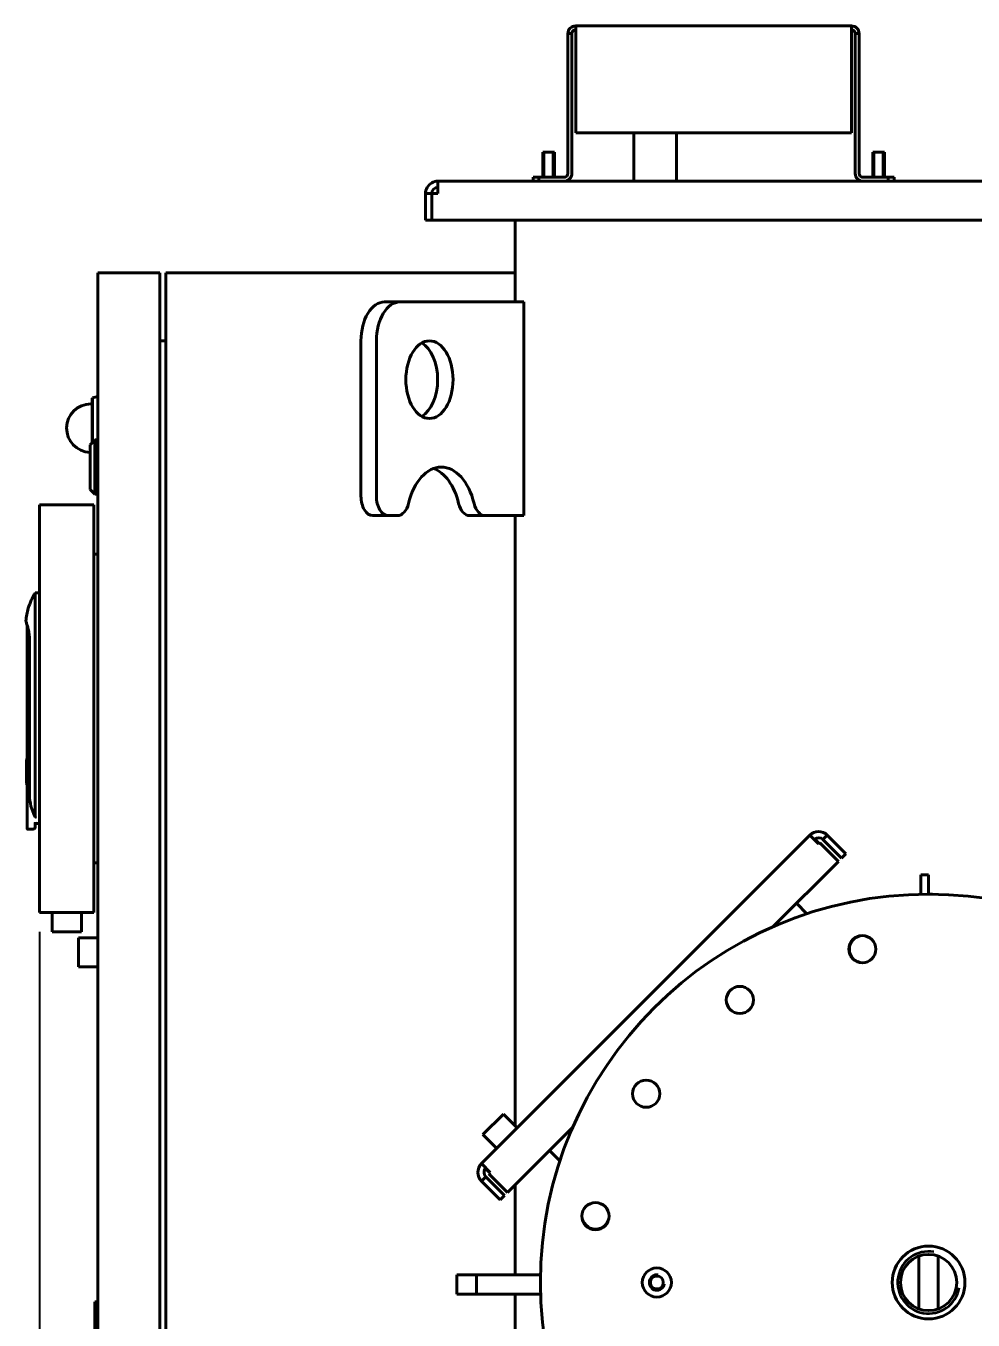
# Model space of a CAD drawing. Header units: millimetres. Extents: x 0 to 4756, y 0 to 3364.
# Drawn here: x 2890 to 3378, y 949 to 1616 of the extents above; entities that cross this region are included whole.
import ezdxf

# ---------------------------------------------------------------- set-up
doc = ezdxf.new("R2010")
doc.units = ezdxf.units.MM
doc.header["$LTSCALE"] = 4
for name, color, linetype, lineweight in [('가시적인 것(ISO)', 3, 'Continuous', 40), ('가시적인 좁은 것(ISO)', 3, 'Continuous', 35), ('치수(ISO)', 2, 'Continuous', 25)]:
    doc.layers.add(name, color=color, linetype=linetype, lineweight=lineweight)
doc.styles.add('치수 텍스트_PSTEK_POSCO', font='isocp.shx')
doc.dimstyles.new('치수_PSTEK_POSCO', dxfattribs={"dimscale": 4, "dimtxt": 5, "dimasz": 2.5, "dimexe": 2, "dimexo": 2.5, "dimgap": 1, "dimtad": 1, "dimrnd": 1e-08, "dimdsep": 46, "dimtxsty": '치수 텍스트_PSTEK_POSCO', "dimcen": 0.09, "dimdle": 10, "dimclrd": 7, "dimclre": 7, "dimclrt": 2, "dimadec": 1, "dimazin": 2, "dimtfac": 1, "dimtmove": 0, "dimatfit": 3, "dimfxl": 0, "dimtolj": 1, "dimlwd": -1, "dimlwe": -1, "dimarcsym": 0})

# ---------------------------------------------------------------- blocks, each defined once
blk = doc.blocks.new('*D33')
at = {"layer": 'Defpoints', "color": 0}
for p in [(2897.27, 1159.42), (3120.27, 417.82), (3120.27, 324.09)]:
    blk.add_point(p, dxfattribs=at)
at = {"layer": '치수(ISO)', "color": 7}
for p, q in [((2897.27, 1149.42), (2897.27, 316.09)), ((3120.27, 407.82), (3120.27, 316.09)), ((2907.27, 324.09), (3110.27, 324.09))]:
    blk.add_line(p, q, dxfattribs=at)
for points in [[(2907.27, 325.75), (2907.27, 322.42), (2897.27, 324.09)], [(3110.27, 325.75), (3110.27, 322.42), (3120.27, 324.09)]]:
    blk.add_solid(points, dxfattribs=at)
at = {"layer": '치수(ISO)', "color": 2, "insert": (2990.1, 338.09), "char_height": 20, "attachment_point": 4, "style": '치수 텍스트_PSTEK_POSCO'}
blk.add_mtext('\\A1;223', dxfattribs=at)

msp = doc.modelspace()

# ---------------------------------------------------------------- linework, layer by layer
at = {"layer": '가시적인 것(ISO)'}
for p, q in [((3173.4689, 1616.0208), (3315.4689, 1616.0208)), ((3173.4689, 1616.0208), (3173.4689, 1612.0208)), ((3315.4689, 1612.0208), (3315.4689, 1616.0208)), ((3171.4689, 1612.0208), (3169.4689, 1612.0208)), ((3169.4689, 1612.0208), (3169.4689, 1540.0208)), ((3171.4689, 1540.0208), (3171.4689, 1612.0208)), ((3173.4689, 1561.0208), (3173.4689, 1612.0208)), ((3315.4689, 1612.0208), (3315.4689, 1561.0208)), ((3319.4689, 1612.0208), (3317.4689, 1612.0208)), ((3317.4689, 1540.0208), (3317.4689, 1612.0208)), ((3319.4689, 1540.0208), (3319.4689, 1612.0208)), ((3315.4689, 1561.0208), (3173.4689, 1561.0208)), ((3203.4689, 1536.0208), (3203.4689, 1561.0208)), ((3225.4689, 1536.0208), (3225.4689, 1561.0208)), ((3162.4689, 1551.0208), (3156.4689, 1551.0208)), ((3156.4689, 1538.0208), (3156.4689, 1551.0208)), ((3162.4689, 1538.0208), (3162.4689, 1551.0208)), ((3332.4689, 1551.0208), (3326.4689, 1551.0208)), ((3326.4689, 1538.0208), (3326.4689, 1551.0208)), ((3332.4689, 1538.0208), (3332.4689, 1551.0208)), ((3102.4689, 1536.0208), (3608.0689, 1536.0208)), ((3102.4689, 1536.0208), (3102.4689, 1532.8208)), ((3154.4689, 1538.0208), (3151.4689, 1538.0208)), ((3151.4689, 1538.0208), (3151.4689, 1536.0208)), ((3154.4689, 1536.0208), (3154.4689, 1538.0208)), ((3154.4689, 1538.0208), (3167.4689, 1538.0208)), ((3334.4689, 1538.0208), (3321.4689, 1538.0208)), ((3337.4689, 1538.0208), (3334.4689, 1538.0208)), ((3334.4689, 1538.0208), (3334.4689, 1536.0208)), ((3337.4689, 1536.0208), (3337.4689, 1538.0208)), ((3099.2689, 1529.6208), (3096.0689, 1529.6208)), ((3096.0689, 1529.6208), (3096.0689, 1516.0208)), ((3099.2689, 1516.0208), (3099.2689, 1529.6208)), ((3102.4689, 1529.6208), (3099.3689, 1529.6208)), ((3099.3689, 1529.6208), (3099.3689, 1516.0208)), ((3102.4689, 1532.8208), (3102.4689, 1529.6208)), ((3096.0689, 1516.0208), (3099.2689, 1516.0208)), ((3611.1689, 1516.0208), (3099.3689, 1516.0208)), ((3142.2689, 1473.8208), (3142.2689, 1516.0208)), ((2927.2689, 818.8208), (2927.2689, 1488.8208)), ((2927.2689, 1488.8208), (2959.2689, 1488.8208)), ((2959.2689, 1488.8208), (2959.2689, 818.8208)), ((3142.2689, 1488.8208), (2962.2689, 1488.8208)), ((2962.2689, 818.8208), (2962.2689, 1488.8208)), ((3082.925, 1473.8208), (3074.982, 1473.8208)), ((3082.925, 1473.8208), (3146.7151, 1473.8208)), ((3146.7151, 1473.8208), (3146.7151, 1363.8208)), ((2962.2689, 1453.8208), (2959.2689, 1453.8208)), ((3062.8315, 1453.8208), (3062.8315, 1373.8208)), ((3070.7745, 1373.8208), (3070.7745, 1453.8208)), ((2924.2689, 1421.3208), (2923.6689, 1421.3208)), ((2924.2689, 1424.0208), (2924.5579, 1424.4011)), ((2924.2689, 1424.0208), (2924.2689, 1401.3208)), ((2924.5579, 1424.4011), (2927.2689, 1425.0742)), ((2924.5579, 1424.4011), (2924.5579, 1401.6099)), ((2923.2689, 1400.3208), (2925.7689, 1402.8208)), ((2923.2689, 1377.3208), (2923.2689, 1400.3208)), ((2925.7689, 1402.8208), (2925.7689, 1374.8208)), ((2927.2689, 1402.8208), (2925.7689, 1402.8208)), ((2923.2689, 1377.3208), (2925.7689, 1374.8208)), ((2927.2689, 1374.8208), (2925.7689, 1374.8208)), ((2897.2689, 1159.4208), (2897.2689, 1369.4208)), ((2925.2689, 1369.4208), (2897.2689, 1369.4208)), ((2925.2689, 1159.4208), (2925.2689, 1369.4208)), ((3068.9067, 1363.8208), (3076.8497, 1363.8208)), ((3081.6607, 1363.8208), (3076.8497, 1363.8208)), ((3118.773, 1363.8208), (3126.716, 1363.8208)), ((3146.7151, 1363.8208), (3126.716, 1363.8208)), ((3142.2689, 1049.5919), (3142.2689, 1363.8208)), ((2927.2689, 1343.9208), (2925.2689, 1343.9208)), ((2894.9998, 1324.0718), (2897.2689, 1324.0718)), ((2890.8025, 1307.4929), (2890.8025, 1237.9561)), ((2894.9998, 1307.2855), (2894.9998, 1219.9316)), ((2892.0474, 1299.9208), (2892.0474, 1219.9238)), ((2890.5612, 1238.0708), (2890.5612, 1225.7708)), ((2890.8025, 1225.8856), (2890.8025, 1203.3381)), ((2893.9998, 1202.3208), (2891.1225, 1202.3208)), ((2894.9998, 1203.3208), (2894.9998, 1205.7181)), ((2895.4998, 1205.2181), (2897.2689, 1205.2181)), ((3124.8935, 1030.0563), (3294.0334, 1199.1962)), ((3298.5589, 1194.6707), (3294.0334, 1199.1962)), ((3296.2962, 1196.9335), (3296.579, 1197.2163)), ((3298.7003, 1195.095), (3296.579, 1197.2163)), ((3298.4175, 1194.8121), (3298.7003, 1195.095)), ((3298.4175, 1194.8121), (3298.7003, 1195.095)), ((3298.5589, 1194.6707), (3299.2217, 1195.3335)), ((3298.7003, 1195.095), (3298.8418, 1194.9536)), ((3299.2217, 1195.3335), (3308.8383, 1185.7168)), ((3300.8217, 1196.9335), (3303.0844, 1199.1962)), ((3300.8217, 1196.9335), (3310.4383, 1187.3168)), ((3312.7011, 1189.5796), (3303.0844, 1199.1962)), ((3310.4383, 1187.3168), (3312.7011, 1189.5796)), ((2927.2689, 1184.9208), (2925.2689, 1184.9208)), ((3308.8383, 1185.7168), (3275.2271, 1152.1056)), ((3351.2689, 1178.8208), (3351.2689, 1168.7808)), ((3355.2689, 1178.8208), (3351.2689, 1178.8208)), ((3355.2689, 1178.8208), (3355.2689, 1168.8208)), ((3357.2689, 1168.8208), (3355.2689, 1168.8208)), ((3357.2689, 1168.8208), (3357.2689, 1168.8108)), ((3287.2452, 1164.1237), (3292.6152, 1158.7537)), ((2925.2689, 1159.4208), (2897.2689, 1159.4208)), ((2903.7689, 1159.4208), (2903.7689, 1149.4208)), ((2918.7689, 1159.4208), (2918.7689, 1149.4208)), ((2903.7689, 1149.4208), (2918.7689, 1149.4208)), ((2917.2689, 1146.3208), (2917.2689, 1131.3208)), ((2927.2689, 1146.3208), (2917.2689, 1146.3208)), ((2927.2689, 1131.3208), (2917.2689, 1131.3208)), ((3136.2779, 1055.5828), (3125.6713, 1044.9762)), ((3143.349, 1048.5118), (3136.2779, 1055.5828)), ((3171.9841, 1048.8626), (3138.3729, 1015.2514)), ((3132.7424, 1037.9052), (3125.6713, 1044.9762)), ((3159.966, 1036.8445), (3165.336, 1031.4745)), ((3124.8935, 1030.0563), (3129.419, 1025.5308)), ((3126.8734, 1027.5107), (3127.1562, 1027.7935)), ((3128.9947, 1025.3894), (3126.8734, 1027.5107)), ((3127.1562, 1023.268), (3124.8935, 1021.0053)), ((3124.8935, 1021.0053), (3134.5101, 1011.3886)), ((3127.1562, 1023.268), (3136.7729, 1013.6514)), ((3128.7562, 1024.868), (3129.419, 1025.5308)), ((3138.3729, 1015.2514), (3128.7562, 1024.868)), ((3128.9947, 1025.3894), (3129.2776, 1025.6722)), ((3128.9947, 1025.3894), (3129.2776, 1025.6722)), ((3128.9947, 1025.3894), (3129.1361, 1025.2479)), ((3136.7729, 1013.6514), (3134.5101, 1011.3886)), ((3142.2689, 972.8208), (3142.2689, 1019.1474)), ((3350.2689, 955.2102), (3350.2689, 982.4315)), ((3360.2689, 982.4315), (3360.2689, 955.2102)), ((3122.2689, 972.8208), (3112.2689, 972.8208)), ((3112.2689, 972.8208), (3112.2689, 962.8208)), ((3122.2689, 962.8208), (3122.2689, 972.8208)), ((3155.3089, 972.8208), (3122.2689, 972.8208)), ((3155.2689, 970.8208), (3155.2789, 970.8208)), ((3155.2689, 970.8208), (3155.2689, 968.8208)), ((3155.2689, 968.8208), (3155.2689, 966.8208)), ((3155.2789, 966.8208), (3155.2689, 966.8208)), ((3112.2689, 962.8208), (3122.2689, 962.8208)), ((3155.3589, 962.8208), (3122.2689, 962.8208)), ((3142.2689, 523.8208), (3142.2689, 962.8208)), ((2925.7589, 948.8208), (2925.7589, 953.8208)), ((2925.7689, 953.8208), (2925.7589, 953.8208)), ((2925.7689, 958.8208), (2925.7689, 932.8208)), ((2925.7689, 958.8208), (2927.2689, 958.8208))]:
    msp.add_line(p, q, dxfattribs=at)
for centre, radius in [((3355.2689, 968.8208), 200), ((3321.1281, 1140.4582), 7), ((3258.0441, 1114.328), 7), ((3209.7617, 1066.0456), 7), ((3183.6315, 1002.9616), 7), ((3355.2689, 968.8208), 18.75), ((3355.2689, 968.8208), 14.5), ((3215.2689, 968.8208), 7.5), ((3215.2689, 968.8208), 3.3235)]:
    msp.add_circle(centre, radius, dxfattribs=at)
for centre, radius, start, end in [((3173.4689, 1612.0208), 4, 90, 180), ((3173.4689, 1612.0208), 2, 90, 180), ((3315.4689, 1612.0208), 4, 0, 90), ((3315.4689, 1612.0208), 2, 0, 90), ((3167.4689, 1540.0208), 4, 270, 0), ((3167.4689, 1540.0208), 2, 270, 0), ((3321.4689, 1540.0208), 4, 180, 270), ((3321.4689, 1540.0208), 2, 180, 270), ((3102.4689, 1529.6208), 6.4, 90, 150), ((3102.4689, 1529.6208), 6.4, 150, 180), ((3102.4689, 1529.6208), 3.2, 90, 180), ((2923.6689, 1408.8208), 12.5, 90, 268.166222), ((2926.0317, 1305.3966), 36.218, 148.9602364, 162.8284174), ((2919.9189, 1307.2855), 29.82, 162.8284174, 175.6626333), ((2891.0612, 1238.0708), 0.5, 121.1585294, 180), ((2891.0612, 1225.7708), 0.5, 180, 238.8414662), ((2914.9625, 1220.0405), 22.9153, 180.291824, 209.569667), ((2893.9998, 1203.3208), 1, 270, 0), ((3298.5589, 1194.6707), 6.4, 45, 135), ((3298.5589, 1194.6707), 3.2, 45, 127.8192442), ((3321.4494, 1140.5218), 7, 102.5368725, 279.8558983), ((3129.419, 1025.5308), 6.4, 135, 225), ((3129.419, 1025.5308), 3.2, 142.1807558, 225), ((3183.6957, 1003.2828), 7, 170.0368725, 347.3558983)]:
    msp.add_arc(centre, radius, start, end, dxfattribs=at)
for centre, major_axis, start_param, end_param in [((3074.982, 1453.8208), (0, 20), 0, 1.57079633), ((3082.925, 1453.8208), (0, 20), 0, 1.57079633), ((3090.1701, 1433.8208), (0, -20), 0.33297801, 2.80861464), ((3104.1884, 1358.8208), (0, 30), 5.09678575, 7.46958486), ((3096.2453, 1358.8208), (0, 30), 5.09678575, 6.06351697), ((3068.9067, 1373.8208), (0, -10), 4.71238898, 6.28318531), ((3076.8497, 1373.8208), (0, -10), 4.71238898, 6.28318531), ((3081.6607, 1373.8208), (0, -10), 0, 1.18639955), ((3118.773, 1373.8208), (0, -10), 5.09678575, 6.28318531), ((3126.716, 1373.8208), (0, -10), 5.09678575, 6.28318531)]:
    msp.add_ellipse(centre, major_axis=major_axis, ratio=0.60752534, start_param=start_param, end_param=end_param, dxfattribs=at)
msp.add_ellipse((3098.1131, 1433.8208), major_axis=(0, 20), ratio=0.60752534, dxfattribs=at)
for points, knots in [([(2894.9998, 1324.0718), (2894.9998, 1323.9698), (2894.9997, 1323.8457), (2894.9998, 1323.5555), (2894.9998, 1323.3897), (2894.9998, 1322.8318), (2894.9997, 1322.3821), (2894.9998, 1321.5205), (2894.9998, 1321.1466), (2894.9998, 1319.9486), (2894.9998, 1319.0506), (2894.9998, 1317.1097), (2894.9998, 1316.0701), (2894.9998, 1314.9857)], [-1.43451955, -1.43451955, -1.43451955, -1.43451955, -1.30026929, -1.30026929, -1.16585639, -1.16585639, -0.89694514, -0.89694514, -0.71765182, -0.71765182, -0.35866508, -0.35866508, -0.000001, -0.000001, -0.000001, -0.000001]), ([(2894.9998, 1314.9857), (2894.9998, 1314.3856), (2894.9998, 1313.7691), (2894.9998, 1312.5133), (2894.9998, 1311.8739), (2894.9998, 1309.9329), (2894.9998, 1308.6084), (2894.9998, 1307.2855)], [-0.79365146, -0.79365146, -0.79365146, -0.79365146, -0.595268882, -0.595268882, -0.396857642, -0.396857642, -0.000001, -0.000001, -0.000001, -0.000001]), ([(2890.8941, 1307.1969), (2890.6667, 1307.9326), (2890.4727, 1308.5522), (2890.2794, 1309.1675), (2890.2338, 1309.3123), (2890.1958, 1309.433)], [0, 0, 0, 0, 0.331614075, 0.331614075, 0.454975636, 0.454975636, 0.454975636, 0.454975636]), ([(2892.0474, 1299.9208), (2892.0474, 1300.882), (2891.9822, 1301.8545), (2891.751, 1303.6862), (2891.583, 1304.5663), (2891.2373, 1306.0308), (2891.0627, 1306.6515), (2890.8941, 1307.1969)], [0, 0, 0, 0, 0.288368513, 0.288368513, 0.578443437, 0.578443437, 0.825427108, 0.825427108, 0.825427108, 0.825427108]), ([(2890.8025, 1237.9561), (2890.8814, 1237.6252), (2890.9799, 1237.185), (2891.1875, 1236.0967), (2891.3099, 1235.3405), (2891.4841, 1233.6787), (2891.533, 1232.7728), (2891.533, 1231.0688), (2891.4841, 1230.1629), (2891.3099, 1228.5012), (2891.1875, 1227.7449), (2890.9799, 1226.6566), (2890.8814, 1226.2164), (2890.8025, 1225.8856)], [1.32315626, 1.32315626, 1.32315626, 1.32315626, 1.53346053, 1.53346053, 1.78906758, 1.78906758, 2.04467463, 2.04467463, 2.30028168, 2.30028168, 2.55588873, 2.55588873, 2.766193, 2.766193, 2.766193, 2.766193]), ([(2894.9998, 1219.9316), (2894.9998, 1219.4107), (2894.9997, 1218.8897), (2894.9998, 1217.8538), (2894.9998, 1217.339), (2894.9998, 1215.8109), (2894.9998, 1214.8177), (2894.9998, 1212.9136), (2894.9998, 1212.0085), (2894.9997, 1210.3201), (2894.9998, 1209.5415), (2894.9998, 1208.8412)], [-1.25078986, -1.25078986, -1.25078986, -1.25078986, -1.09468686, -1.09468686, -0.93845387, -0.93845387, -0.62561404, -0.62561404, -0.31282474, -0.31282474, -0.00000088, -0.00000088, -0.00000088, -0.00000088]), ([(2895.4998, 1208.4739), (2895.4486, 1208.4769), (2895.3942, 1208.4875), (2895.313, 1208.5142), (2895.2866, 1208.5248), (2895.2228, 1208.5548), (2895.1869, 1208.5761), (2895.1071, 1208.6348), (2895.0669, 1208.6757), (2895.0132, 1208.761), (2894.9998, 1208.8027), (2894.9998, 1208.8412)], [0.0000018341, 0.0000018341, 0.0000018341, 0.0000018341, 0.015415401, 0.015415401, 0.0232826604, 0.0232826604, 0.0355238411, 0.0355238411, 0.0538959094, 0.0538959094, 0.0712183108, 0.0712183108, 0.0712183108, 0.0712183108]), ([(2890.8025, 1203.3381), (2890.8025, 1203.3218), (2890.8025, 1203.2915), (2890.8025, 1203.2498), (2890.8025, 1203.2121), (2890.8025, 1203.175), (2890.8025, 1203.1379), (2890.8025, 1203.0998), (2890.8025, 1203.0605), (2890.8025, 1203.0199), (2890.8025, 1202.9785), (2890.8025, 1202.9363), (2890.8025, 1202.8929), (2890.8025, 1202.8491), (2890.8025, 1202.8054), (2890.8025, 1202.7623), (2890.8025, 1202.7203), (2890.8025, 1202.6798), (2890.8025, 1202.6413), (2890.8025, 1202.6052), (2890.8025, 1202.5718), (2890.8025, 1202.5415), (2890.8025, 1202.5145), (2890.8025, 1202.4912), (2890.8025, 1202.4719), (2890.8025, 1202.4566), (2890.8025, 1202.4454), (2890.8025, 1202.4386), (2890.8025, 1202.4368), (2890.8025, 1202.4367), (2890.8025, 1202.4367)], [0, 0, 0, 0, 0.018518519, 0.037037037, 0.055555556, 0.074074074, 0.092592593, 0.111111111, 0.12962963, 0.148148148, 0.166666667, 0.185185185, 0.203703704, 0.222222222, 0.240740741, 0.259259259, 0.277777778, 0.296296296, 0.314814815, 0.333333333, 0.351851852, 0.37037037, 0.388888889, 0.407407407, 0.425925926, 0.444444444, 0.462962963, 0.481481481, 0.5, 0.50175311, 0.50175311, 0.50175311, 0.50175311]), ([(2891.1225, 1202.3209), (2891.0687, 1202.3209), (2891.0142, 1202.3298), (2890.9129, 1202.3639), (2890.8647, 1202.3892), (2890.8155, 1202.4261), (2890.8089, 1202.4313), (2890.8025, 1202.4367)], [0, 0, 0, 0, 0.0161470941, 0.0161470941, 0.0320714123, 0.0320714123, 0.0345899586, 0.0345899586, 0.0345899586, 0.0345899586]), ([(2894.9998, 1205.7181), (2894.9998, 1205.7169), (2894.9998, 1205.7157), (2895.0003, 1205.6485), (2895.0138, 1205.5832), (2895.0648, 1205.4633), (2895.1011, 1205.4095), (2895.1922, 1205.3187), (2895.246, 1205.2825), (2895.3369, 1205.2441), (2895.3698, 1205.2341), (2895.4352, 1205.2212), (2895.4675, 1205.2181), (2895.4998, 1205.2181)], [-0.0003658706, -0.0003658706, -0.0003658706, -0.0003658706, 0, 0, 0.0199010461, 0.0199010461, 0.0392588893, 0.0392588893, 0.0585795852, 0.0585795852, 0.0688861924, 0.0688861924, 0.0785802991, 0.0785802991, 0.0785802991, 0.0785802991])]:
    msp.add_open_spline(points, degree=3, knots=knots, dxfattribs=at)
msp.add_open_spline([(2890.196, 1309.433), (2890.185, 1309.4684), (2890.181, 1309.5059), (2890.1843, 1309.5406)], degree=3, dxfattribs=at)
at = {"layer": '가시적인 좁은 것(ISO)'}
for p, q in [((3157.0679, 1551.0208), (3157.0679, 1538.0208)), ((3157.0679, 1551.0208), (3157.0679, 1538.0208)), ((3161.8699, 1538.0208), (3161.8699, 1551.0208)), ((3161.8699, 1538.0208), (3161.8699, 1551.0208)), ((3327.0679, 1551.0208), (3327.0679, 1538.0208)), ((3327.0679, 1551.0208), (3327.0679, 1538.0208)), ((3331.8699, 1538.0208), (3331.8699, 1551.0208)), ((3331.8699, 1538.0208), (3331.8699, 1551.0208))]:
    msp.add_line(p, q, dxfattribs=at)
for centre, radius in [((3355.2689, 968.8208), 15.979), ((3215.2689, 968.8208), 4)]:
    msp.add_arc(centre, radius, 80, 350, dxfattribs=at)

# ---------------------------------------------------------------- dimensions: what is measured, and where the dimension line sits
at = {"layer": '치수(ISO)', "color": 7}
dim = msp.add_linear_dim(base=(3120.2689, 324.0872), p1=(2897.2689, 1159.4208), p2=(3120.2689, 417.8208), angle=180, dimstyle='치수_PSTEK_POSCO', override={"dimdec": 2, "dimtp": 0, "dimtm": 0, "dimtdec": 2, "dimtofl": 0, "dimatfit": 1}, dxfattribs=at)
dim.commit()
dim.dimension.update_dxf_attribs({"geometry": '*D33', "text_midpoint": (3008.7689, 324.0872), "dimtype": 160})

doc.saveas('drawing.dxf')
